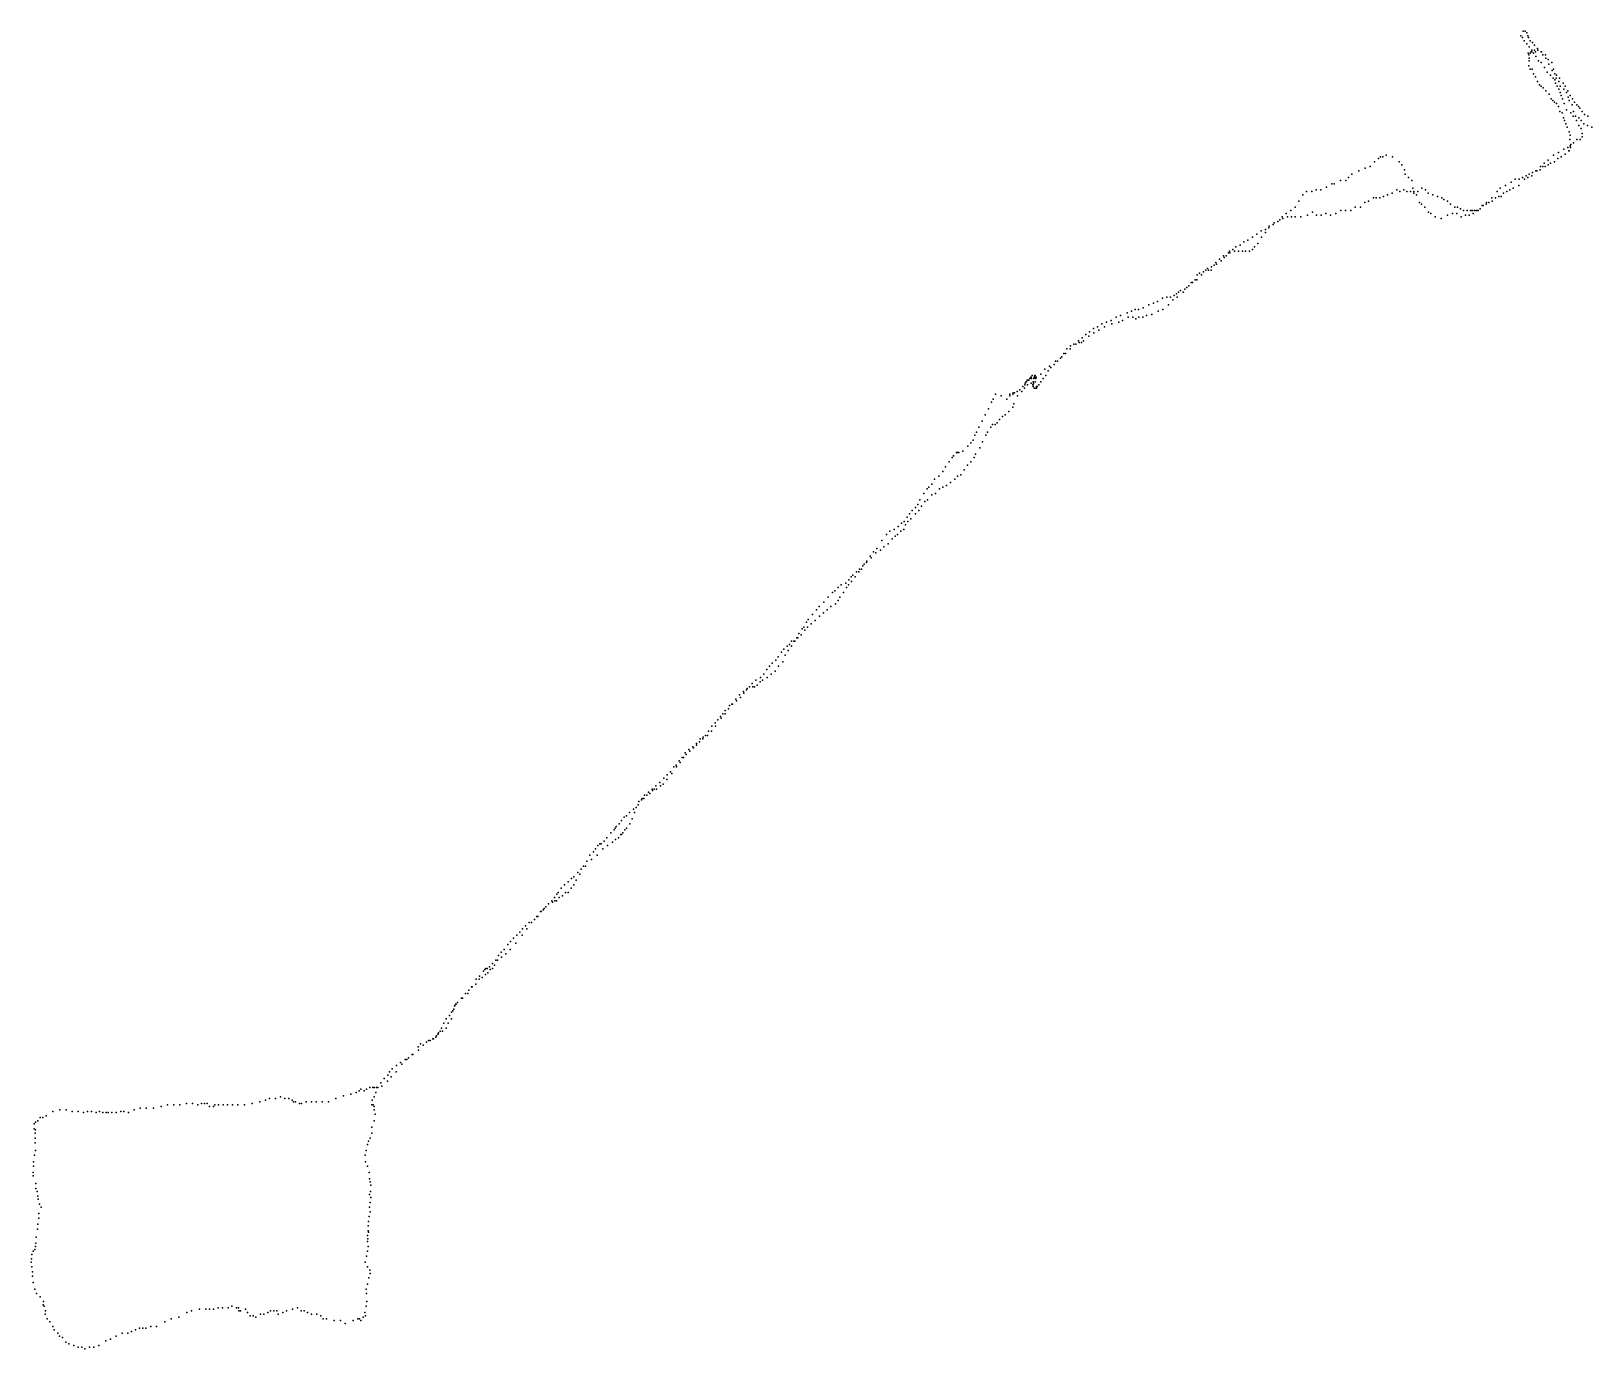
# Model space of a CAD drawing. Header units: inches. Extents: x -3745 to 29685, y 6717300 to 6718695.
# Drawn here: x -3745 to -3067, y 6717300 to 6717872 of the extents above; entities that cross this region are included whole.
import ezdxf

# ---------------------------------------------------------------- set-up
doc = ezdxf.new("R2010")
doc.units = ezdxf.units.IN
doc.header["$MEASUREMENT"] = 0

msp = doc.modelspace()

# ---------------------------------------------------------------- linework, layer by layer
for p in [(-3097.69, 6717870.37), (-3097.69, 6717870.37), (-3097.02, 6717869.65), (-3097.02, 6717869.65), (-3096.69, 6717872.34), (-3096.69, 6717872.34), (-3096.24, 6717868.22), (-3096.24, 6717868.22), (-3095.8, 6717872.34), (-3095.8, 6717872.34), (-3095.13, 6717871.62), (-3095.13, 6717871.62), (-3095.13, 6717866.79), (-3095.13, 6717866.79), (-3094.68, 6717870.37), (-3094.68, 6717870.37), (-3094.35, 6717869.65), (-3094.35, 6717869.65), (-3093.57, 6717868.22), (-3093.57, 6717868.22), (-3092.68, 6717867.5), (-3092.68, 6717867.5), (-3091.68, 6717866.25), (-3091.68, 6717866.25), (-3094.46, 6717862.85), (-3094.24, 6717862.13), (-3094.24, 6717862.13), (-3094.13, 6717865.53), (-3094.13, 6717865.53), (-3094.13, 6717860.7), (-3094.01, 6717859.45), (-3094.01, 6717859.45), (-3093.68, 6717862.85), (-3093.68, 6717862.85), (-3093.23, 6717863.39), (-3093.23, 6717863.39), (-3092.9, 6717864.1), (-3092.9, 6717864.1), (-3092.9, 6717863.39), (-3092.12, 6717862.85), (-3092.12, 6717862.85), (-3091.79, 6717864.1), (-3091.34, 6717863.39), (-3091.23, 6717861.42), (-3091.23, 6717861.42), (-3090.45, 6717864.82), (-3090.45, 6717864.82), (-3090.23, 6717864.1), (-3090.01, 6717859.45), (-3090.01, 6717859.45), (-3088.89, 6717863.39), (-3088.89, 6717863.39), (-3088.67, 6717863.39), (-3088.67, 6717863.39), (-3088.11, 6717862.13), (-3088.11, 6717862.13), (-3087, 6717862.13), (-3087, 6717862.13), (-3086.78, 6717860.7), (-3085.78, 6717859.99), (-3085.78, 6717859.99), (-3094.24, 6717857.3), (-3093.68, 6717855.87), (-3092.79, 6717855.87), (-3092.23, 6717853.9), (-3092.23, 6717853.9), (-3088.78, 6717858.73), (-3088.78, 6717858.73), (-3087.45, 6717856.58), (-3087.45, 6717856.58), (-3086.22, 6717854.62), (-3086.22, 6717854.62), (-3085.55, 6717858.02), (-3085.55, 6717858.02), (-3084.77, 6717853.18), (-3084.77, 6717853.18), (-3084.22, 6717858.73), (-3084.22, 6717858.73), (-3084, 6717855.33), (-3084, 6717855.33), (-3083.44, 6717855.87), (-3083.44, 6717855.87), (-3082.88, 6717853.9), (-3082.21, 6717853.18), (-3082.21, 6717853.18), (-3091.34, 6717852.47), (-3090.45, 6717850.5), (-3089.56, 6717849.07), (-3089.56, 6717849.07), (-3088.89, 6717848.53), (-3088, 6717847.81), (-3086.78, 6717846.38), (-3083.66, 6717851.93), (-3083.66, 6717851.93), (-3082.88, 6717851.22), (-3082.88, 6717851.22), (-3082.66, 6717849.78), (-3082.66, 6717849.78), (-3082.33, 6717851.93), (-3081.88, 6717848.53), (-3081.88, 6717848.53), (-3081.21, 6717847.1), (-3081.21, 6717847.1), (-3081.1, 6717850.5), (-3081.1, 6717850.5), (-3080.88, 6717851.93), (-3080.88, 6717851.93), (-3080.66, 6717848.53), (-3080.66, 6717848.53), (-3079.32, 6717849.78), (-3079.32, 6717849.78), (-3078.99, 6717847.1), (-3078.43, 6717848.53), (-3078.43, 6717848.53), (-3077.32, 6717846.38), (-3077.32, 6717846.38), (-3085.33, 6717844.95), (-3085.33, 6717844.95), (-3084.55, 6717842.98), (-3083.77, 6717842.27), (-3083.77, 6717842.27), (-3083.1, 6717841.55), (-3082.21, 6717841.01), (-3081.32, 6717839.58), (-3081.32, 6717839.58), (-3080.66, 6717845.67), (-3080.66, 6717845.67), (-3080.1, 6717844.41), (-3080.1, 6717844.41), (-3079.54, 6717842.98), (-3079.54, 6717842.98), (-3078.87, 6717841.01), (-3078.87, 6717841.01), (-3077.87, 6717845.67), (-3077.09, 6717843.7), (-3076.65, 6717842.27), (-3076.65, 6717842.27), (-3076.2, 6717844.41), (-3076.2, 6717844.41), (-3075.31, 6717840.3), (-3075.2, 6717842.98), (-3075.2, 6717842.98), (-3074.31, 6717841.55), (-3074.31, 6717841.55), (-3073.31, 6717840.3), (-3073.31, 6717840.3), (-3072.64, 6717839.58), (-3072.64, 6717839.58), (-3080.77, 6717837.43), (-3079.77, 6717836.9), (-3079.21, 6717834.75), (-3078.76, 6717833.5), (-3078.76, 6717833.5), (-3077.87, 6717838.15), (-3077.87, 6717838.15), (-3075.98, 6717836.9), (-3075.98, 6717836.9), (-3074.98, 6717835.46), (-3074.98, 6717835.46), (-3074.76, 6717837.43), (-3073.98, 6717835.46), (-3073.98, 6717835.46), (-3073.53, 6717833.5), (-3073.53, 6717833.5), (-3072.42, 6717834.75), (-3072.08, 6717838.86), (-3072.08, 6717838.86), (-3071.53, 6717833.5), (-3070.97, 6717837.43), (-3069.97, 6717836.18), (-3068.52, 6717835.46), (-3068.52, 6717835.46), (-3078.1, 6717832.06), (-3077.54, 6717830.63), (-3076.65, 6717828.66), (-3076.2, 6717827.23), (-3076.2, 6717827.23), (-3072.53, 6717831.35), (-3072.53, 6717831.35), (-3071.53, 6717830.09), (-3071.53, 6717830.09), (-3071.08, 6717826.51), (-3071.08, 6717826.51), (-3070.97, 6717827.95), (-3070.97, 6717827.95), (-3070.3, 6717832.06), (-3070.3, 6717832.06), (-3068.74, 6717831.35), (-3068.74, 6717831.35), (-3066.85, 6717830.63), (-3066.85, 6717830.63), (-3081.32, 6717819.71), (-3081.32, 6717819.71), (-3078.99, 6717821.14), (-3078.99, 6717821.14), (-3078.43, 6717819), (-3077.32, 6717821.86), (-3077.32, 6717821.86), (-3076.87, 6717820.43), (-3076.65, 6717820.43), (-3076.43, 6717825.26), (-3076.31, 6717822.58), (-3076.31, 6717822.58), (-3076.09, 6717821.86), (-3076.09, 6717821.86), (-3075.98, 6717823.11), (-3074.76, 6717823.83), (-3074.76, 6717823.83), (-3073.31, 6717825.26), (-3073.31, 6717825.26), (-3071.97, 6717825.26), (-3071.97, 6717825.26), (-3165.37, 6717812.91), (-3165.37, 6717812.91), (-3163.14, 6717813.63), (-3163.14, 6717813.63), (-3161.25, 6717815.6), (-3161.25, 6717815.6), (-3159.47, 6717817.03), (-3159.47, 6717817.03), (-3158.69, 6717817.74), (-3157.69, 6717817.74), (-3156.24, 6717818.46), (-3153.46, 6717817.74), (-3153.46, 6717817.74), (-3150.56, 6717815.6), (-3150.56, 6717815.6), (-3149.34, 6717814.34), (-3149.34, 6717814.34), (-3148.23, 6717812.2), (-3148.23, 6717812.2), (-3089.23, 6717812.2), (-3089.23, 6717812.2), (-3089.12, 6717813.63), (-3089.12, 6717813.63), (-3088.11, 6717813.63), (-3087.56, 6717815.06), (-3087.56, 6717815.06), (-3087.11, 6717813.63), (-3085.78, 6717816.31), (-3085.78, 6717816.31), (-3085.78, 6717814.34), (-3084.77, 6717815.06), (-3084.77, 6717815.06), (-3083.55, 6717818.46), (-3083.55, 6717818.46), (-3083.1, 6717815.6), (-3081.66, 6717817.03), (-3080.1, 6717817.74), (-3080.1, 6717817.74), (-3179.84, 6717806.11), (-3179.84, 6717806.11), (-3178.73, 6717806.11), (-3178.73, 6717806.11), (-3176.06, 6717807.54), (-3176.06, 6717807.54), (-3173.72, 6717807.54), (-3173.72, 6717807.54), (-3172.61, 6717808.79), (-3172.61, 6717808.79), (-3171.16, 6717810.23), (-3171.16, 6717810.23), (-3168.04, 6717811.66), (-3168.04, 6717811.66), (-3147.89, 6717810.23), (-3147.89, 6717810.23), (-3146.56, 6717808.79), (-3146.56, 6717808.79), (-3145.11, 6717807.54), (-3145.11, 6717807.54), (-3104.37, 6717805.39), (-3104.37, 6717805.39), (-3101.81, 6717806.83), (-3101.81, 6717806.83), (-3100.14, 6717808.08), (-3100.14, 6717808.08), (-3098.58, 6717805.39), (-3098.58, 6717805.39), (-3098.36, 6717808.08), (-3098.36, 6717808.08), (-3096.91, 6717808.79), (-3096.91, 6717808.79), (-3096.02, 6717808.08), (-3095.35, 6717809.51), (-3095.35, 6717809.51), (-3094.57, 6717808.79), (-3094.13, 6717810.23), (-3094.13, 6717810.23), (-3092.9, 6717809.51), (-3092.9, 6717809.51), (-3092.57, 6717810.94), (-3092.57, 6717810.94), (-3091.12, 6717811.66), (-3090.9, 6717811.66), (-3090.9, 6717811.66), (-3090.79, 6717811.66), (-3194.2, 6717798.59), (-3194.2, 6717798.59), (-3192.42, 6717801.28), (-3192.42, 6717801.28), (-3190.86, 6717802.71), (-3190.86, 6717802.71), (-3188.52, 6717802.71), (-3188.52, 6717802.71), (-3186.63, 6717803.43), (-3186.63, 6717803.43), (-3184.52, 6717803.43), (-3184.52, 6717803.43), (-3182.18, 6717804.68), (-3182.18, 6717804.68), (-3163.81, 6717798.59), (-3161.7, 6717800.02), (-3160.47, 6717800.02), (-3158.91, 6717800.02), (-3158.91, 6717800.02), (-3157.35, 6717800.56), (-3155.57, 6717801.28), (-3153.57, 6717801.99), (-3151.57, 6717803.43), (-3150.23, 6717802.71), (-3148.45, 6717803.43), (-3147.22, 6717802.71), (-3147.22, 6717802.71), (-3145.67, 6717802.71), (-3144.66, 6717804.14), (-3144.66, 6717804.14), (-3144.22, 6717801.99), (-3144.22, 6717801.99), (-3144.11, 6717802.71), (-3142.99, 6717801.28), (-3142.99, 6717801.28), (-3142.44, 6717802.71), (-3142.44, 6717802.71), (-3140.66, 6717804.14), (-3140.66, 6717804.14), (-3139.1, 6717803.43), (-3137.99, 6717801.99), (-3135.98, 6717801.28), (-3133.87, 6717800.56), (-3133.87, 6717800.56), (-3131.97, 6717800.02), (-3131.97, 6717800.02), (-3131.08, 6717799.31), (-3129.52, 6717798.59), (-3110.27, 6717800.02), (-3110.27, 6717800.02), (-3110.16, 6717798.59), (-3108.71, 6717800.02), (-3108.71, 6717800.02), (-3107.93, 6717802.71), (-3107.93, 6717802.71), (-3107.26, 6717800.56), (-3106.59, 6717804.14), (-3106.59, 6717804.14), (-3106.26, 6717800.56), (-3105.26, 6717801.99), (-3105.26, 6717801.99), (-3103.81, 6717802.71), (-3102.47, 6717803.43), (-3101.03, 6717804.14), (-3201.33, 6717791.79), (-3201.33, 6717791.79), (-3199.66, 6717793.22), (-3199.66, 6717793.22), (-3199.1, 6717791.79), (-3199.1, 6717791.79), (-3197.54, 6717794.48), (-3197.54, 6717794.48), (-3197.32, 6717791.79), (-3195.76, 6717795.91), (-3195.76, 6717795.91), (-3195.76, 6717791.79), (-3193.31, 6717791.79), (-3193.31, 6717791.79), (-3190.31, 6717792.51), (-3190.31, 6717792.51), (-3188.19, 6717793.76), (-3188.19, 6717793.76), (-3186.41, 6717792.51), (-3184.41, 6717792.51), (-3182.4, 6717793.22), (-3182.4, 6717793.22), (-3180.4, 6717792.51), (-3178.06, 6717793.22), (-3175.83, 6717794.48), (-3173.83, 6717794.48), (-3173.83, 6717794.48), (-3171.6, 6717794.48), (-3169.71, 6717795.91), (-3167.37, 6717795.91), (-3167.37, 6717795.91), (-3165.48, 6717797.88), (-3165.48, 6717797.88), (-3141.77, 6717797.88), (-3141.77, 6717797.88), (-3140.77, 6717797.16), (-3140.77, 6717797.16), (-3139.43, 6717795.91), (-3139.43, 6717795.91), (-3137.76, 6717793.76), (-3136.76, 6717793.22), (-3134.87, 6717791.79), (-3129.52, 6717792.51), (-3129.52, 6717792.51), (-3128.3, 6717797.16), (-3128.3, 6717797.16), (-3127.41, 6717793.22), (-3127.41, 6717793.22), (-3126.41, 6717795.91), (-3126.41, 6717795.91), (-3125.52, 6717793.22), (-3125.52, 6717793.22), (-3125.18, 6717795.91), (-3123.96, 6717795.19), (-3123.62, 6717791.79), (-3123.62, 6717791.79), (-3122.62, 6717794.48), (-3121.73, 6717792.51), (-3121.73, 6717792.51), (-3120.95, 6717794.48), (-3120.06, 6717792.51), (-3119.51, 6717794.48), (-3118.95, 6717794.48), (-3118.95, 6717794.48), (-3118.84, 6717794.48), (-3118.84, 6717794.48), (-3118.62, 6717794.48), (-3118.39, 6717793.22), (-3117.84, 6717794.48), (-3117.06, 6717794.48), (-3116.83, 6717794.48), (-3116.28, 6717794.48), (-3116.28, 6717794.48), (-3115.28, 6717795.19), (-3114.5, 6717796.62), (-3114.5, 6717796.62), (-3114.05, 6717796.62), (-3112.72, 6717797.16), (-3112.72, 6717797.16), (-3112.6, 6717797.88), (-3112.6, 6717797.88), (-3111.6, 6717797.88), (-3210.57, 6717785.71), (-3210.57, 6717785.71), (-3208.67, 6717786.24), (-3208.67, 6717784.99), (-3207.23, 6717786.96), (-3207, 6717787.67), (-3207, 6717787.67), (-3205.22, 6717788.39), (-3205.22, 6717788.39), (-3204.89, 6717789.11), (-3204.89, 6717789.11), (-3203.33, 6717789.64), (-3203.33, 6717789.64), (-3202.44, 6717790.36), (-3201.1, 6717791.07), (-3201.1, 6717791.07), (-3132.31, 6717791.07), (-3132.31, 6717791.07), (-3221.47, 6717778.72), (-3221.47, 6717778.72), (-3219.69, 6717779.44), (-3218.02, 6717780.87), (-3218.02, 6717780.87), (-3216.24, 6717781.59), (-3214.24, 6717782.84), (-3213.46, 6717778.72), (-3213.46, 6717778.72), (-3212.35, 6717784.27), (-3212.01, 6717780.16), (-3210.34, 6717782.84), (-3230.16, 6717771.92), (-3230.16, 6717771.92), (-3229.94, 6717771.21), (-3228.6, 6717773.35), (-3228.6, 6717773.35), (-3227.82, 6717772.64), (-3226.93, 6717774.79), (-3226.6, 6717774.07), (-3226.6, 6717774.07), (-3225.7, 6717774.79), (-3224.7, 6717776.04), (-3224.26, 6717776.76), (-3224.15, 6717776.04), (-3224.15, 6717776.04), (-3222.81, 6717777.47), (-3222.81, 6717777.47), (-3222.14, 6717776.76), (-3220.36, 6717776.76), (-3220.36, 6717776.76), (-3218.58, 6717776.76), (-3217.24, 6717776.76), (-3215.57, 6717776.76), (-3214.24, 6717777.47), (-3239.17, 6717764.41), (-3238.51, 6717764.41), (-3238.28, 6717766.55), (-3238.28, 6717766.55), (-3237.28, 6717767.27), (-3236.39, 6717766.55), (-3236.39, 6717766.55), (-3235.61, 6717767.81), (-3234.5, 6717768.52), (-3234.5, 6717768.52), (-3233.83, 6717769.24), (-3233.39, 6717768.52), (-3232.27, 6717768.52), (-3232.27, 6717768.52), (-3232.05, 6717769.95), (-3230.94, 6717770.67), (-3230.94, 6717770.67), (-3247.3, 6717758.32), (-3246.41, 6717759.04), (-3245.52, 6717759.75), (-3244.41, 6717759.04), (-3244.41, 6717759.04), (-3243.63, 6717760.29), (-3243.63, 6717760.29), (-3242.85, 6717761), (-3241.96, 6717761.72), (-3240.96, 6717763.15), (-3240.29, 6717763.15), (-3265.22, 6717751.52), (-3263.78, 6717751.52), (-3261.77, 6717752.23), (-3259.32, 6717753.49), (-3259.32, 6717753.49), (-3257.21, 6717754.2), (-3257.21, 6717754.2), (-3255.54, 6717754.92), (-3253.31, 6717756.35), (-3253.2, 6717751.52), (-3251.53, 6717756.89), (-3251.53, 6717756.89), (-3250.75, 6717753.49), (-3249.86, 6717756.89), (-3249.86, 6717756.89), (-3248.86, 6717755.64), (-3248.3, 6717757.6), (-3248.3, 6717757.6), (-3246.97, 6717756.89), (-3279.69, 6717745.25), (-3277.69, 6717745.97), (-3277.69, 6717745.97), (-3275.69, 6717746.69), (-3275.35, 6717745.25), (-3275.35, 6717745.25), (-3273.57, 6717748.12), (-3272.35, 6717745.97), (-3271.68, 6717748.83), (-3271.68, 6717748.83), (-3270.68, 6717746.69), (-3268.67, 6717750.09), (-3268.23, 6717748.12), (-3268.23, 6717748.12), (-3266.89, 6717750.8), (-3266.89, 6717750.8), (-3266.23, 6717748.12), (-3264.89, 6717747.4), (-3263.66, 6717748.12), (-3261.88, 6717748.12), (-3261.88, 6717748.12), (-3260.33, 6717748.83), (-3257.99, 6717749.37), (-3255.2, 6717750.8), (-3255.2, 6717750.8), (-3289.94, 6717737.92), (-3288.27, 6717739.17), (-3287.71, 6717737.92), (-3287.71, 6717737.92), (-3286.71, 6717740.6), (-3285.37, 6717739.88), (-3285.15, 6717741.85), (-3285.15, 6717741.85), (-3283.37, 6717743.29), (-3283.26, 6717741.32), (-3281.59, 6717744), (-3281.03, 6717742.57), (-3278.58, 6717744), (-3297.17, 6717730.93), (-3296.28, 6717732.37), (-3295.5, 6717732.37), (-3295.5, 6717732.37), (-3294.95, 6717734.34), (-3293.5, 6717734.34), (-3293.39, 6717735.77), (-3291.83, 6717736.48), (-3291.05, 6717736.48), (-3291.05, 6717736.48), (-3289.6, 6717737.2), (-3288.6, 6717737.2), (-3304.52, 6717725.57), (-3303.07, 6717724.85), (-3303.07, 6717724.85), (-3302.52, 6717726.82), (-3301.96, 6717726.28), (-3300.51, 6717727.53), (-3300.51, 6717727.53), (-3299.84, 6717728.97), (-3298.95, 6717728.97), (-3297.62, 6717730.4), (-3314.09, 6717718.05), (-3314.09, 6717718.05), (-3313.31, 6717717.33), (-3313.31, 6717717.33), (-3313.2, 6717718.76), (-3312.98, 6717719.48), (-3312.65, 6717720.02), (-3312.65, 6717720.02), (-3312.65, 6717720.02), (-3312.42, 6717720.02), (-3312.2, 6717720.73), (-3312.2, 6717720.73), (-3312.09, 6717718.76), (-3311.87, 6717720.73), (-3311.75, 6717720.73), (-3311.42, 6717720.73), (-3310.98, 6717721.45), (-3310.53, 6717722.16), (-3310.42, 6717722.16), (-3310.42, 6717722.16), (-3310.42, 6717719.48), (-3310.31, 6717721.45), (-3309.97, 6717722.88), (-3309.97, 6717722.88), (-3309.64, 6717718.76), (-3309.64, 6717718.76), (-3309.53, 6717720.02), (-3309.53, 6717718.76), (-3309.53, 6717718.76), (-3309.53, 6717718.05), (-3309.42, 6717719.48), (-3309.42, 6717719.48), (-3309.31, 6717721.45), (-3309.19, 6717717.33), (-3309.08, 6717722.16), (-3309.08, 6717722.16), (-3309.08, 6717722.16), (-3308.86, 6717722.88), (-3308.75, 6717722.88), (-3308.75, 6717722.16), (-3308.75, 6717722.16), (-3308.64, 6717722.16), (-3308.64, 6717720.02), (-3308.64, 6717717.33), (-3308.53, 6717722.16), (-3308.53, 6717722.16), (-3308.53, 6717722.16), (-3308.53, 6717721.45), (-3308.42, 6717722.16), (-3308.42, 6717722.16), (-3308.42, 6717721.45), (-3308.42, 6717721.45), (-3308.19, 6717722.16), (-3308.08, 6717718.05), (-3308.08, 6717717.33), (-3308.08, 6717717.33), (-3308.08, 6717717.33), (-3308.08, 6717717.33), (-3307.86, 6717718.05), (-3307.86, 6717718.05), (-3307.08, 6717718.76), (-3307.08, 6717718.76), (-3306.3, 6717723.42), (-3306.3, 6717723.42), (-3306.19, 6717720.02), (-3305.19, 6717721.45), (-3304.07, 6717722.88), (-3327.67, 6717711.25), (-3327.67, 6717711.25), (-3326.89, 6717712.5), (-3326.89, 6717712.5), (-3325.89, 6717714.65), (-3325.89, 6717714.65), (-3323.44, 6717713.93), (-3320.99, 6717712.5), (-3319.77, 6717714.65), (-3319.77, 6717713.93), (-3318.43, 6717714.65), (-3318.43, 6717714.65), (-3318.21, 6717715.36), (-3318.21, 6717715.36), (-3317.99, 6717710.53), (-3317.65, 6717715.36), (-3316.54, 6717715.9), (-3316.43, 6717713.93), (-3315.32, 6717716.62), (-3314.43, 6717715.9), (-3314.43, 6717715.9), (-3330.35, 6717705.7), (-3329.01, 6717708.38), (-3324.22, 6717703.73), (-3322.89, 6717704.98), (-3322.89, 6717704.98), (-3321.66, 6717705.7), (-3320.1, 6717707.13), (-3320.1, 6717707.13), (-3318.43, 6717709.1), (-3334.91, 6717696.93), (-3334.91, 6717696.93), (-3334.13, 6717698.18), (-3333.24, 6717700.33), (-3331.79, 6717703.01), (-3331.79, 6717703.01), (-3330.12, 6717696.93), (-3329.34, 6717698.18), (-3329.34, 6717698.18), (-3328.01, 6717700.33), (-3328.01, 6717700.33), (-3327.23, 6717701.58), (-3326.12, 6717701.58), (-3326.12, 6717701.58), (-3325.22, 6717702.3), (-3325.22, 6717702.3), (-3340.14, 6717689.95), (-3337.91, 6717692.09), (-3337.91, 6717692.09), (-3336.69, 6717693.53), (-3335.58, 6717694.78), (-3332.79, 6717691.38), (-3332.79, 6717691.38), (-3331.57, 6717694.06), (-3347.6, 6717683.15), (-3346.04, 6717685.29), (-3344.82, 6717687.26), (-3344.15, 6717687.98), (-3342.92, 6717689.41), (-3342.92, 6717689.41), (-3342.37, 6717689.41), (-3341.92, 6717689.41), (-3338.14, 6717683.86), (-3338.14, 6717683.86), (-3336.69, 6717685.29), (-3335.24, 6717687.26), (-3334.58, 6717688.69), (-3352.39, 6717677.78), (-3352.39, 6717677.78), (-3350.61, 6717679.03), (-3348.82, 6717681.18), (-3345.48, 6717676.34), (-3343.59, 6717677.78), (-3343.59, 6717677.78), (-3342.48, 6717679.03), (-3341.03, 6717679.74), (-3339.58, 6717681.89), (-3357.06, 6717671.51), (-3355.61, 6717673.66), (-3355.61, 6717673.66), (-3354.84, 6717674.38), (-3353.61, 6717675.63), (-3353.61, 6717670.97), (-3352.05, 6717671.51), (-3350.27, 6717673.66), (-3350.27, 6717673.66), (-3348.82, 6717674.38), (-3347.27, 6717675.09), (-3363.3, 6717662.74), (-3362.18, 6717664.17), (-3362.18, 6717664.17), (-3360.74, 6717665.43), (-3360.62, 6717662.74), (-3359.62, 6717666.86), (-3359.18, 6717664.17), (-3358.84, 6717668.83), (-3358.06, 6717666.14), (-3356.62, 6717668.11), (-3356.62, 6717668.11), (-3355.5, 6717668.83), (-3369.97, 6717655.94), (-3368.19, 6717657.19), (-3366.75, 6717658.62), (-3366.75, 6717658.62), (-3365.74, 6717655.94), (-3365.63, 6717659.34), (-3365.08, 6717657.91), (-3364.3, 6717661.31), (-3363.96, 6717659.34), (-3363.96, 6717659.34), (-3362.74, 6717660.59), (-3375.32, 6717651.11), (-3373.31, 6717653.79), (-3372.54, 6717649.68), (-3372.54, 6717649.68), (-3371.87, 6717655.22), (-3371.87, 6717655.22), (-3370.87, 6717651.82), (-3369.53, 6717653.08), (-3368.53, 6717653.79), (-3367.08, 6717655.22), (-3367.08, 6717655.22), (-3380.44, 6717644.31), (-3380.44, 6717644.31), (-3379.99, 6717643.59), (-3379.99, 6717643.59), (-3378.99, 6717646.27), (-3377.99, 6717645.74), (-3377.54, 6717647.71), (-3375.87, 6717646.99), (-3374.43, 6717648.42), (-3387.9, 6717636.07), (-3386.34, 6717637.5), (-3385.34, 6717637.5), (-3385.34, 6717637.5), (-3385, 6717638.76), (-3384.22, 6717638.76), (-3383.56, 6717640.19), (-3383.56, 6717640.19), (-3383, 6717640.9), (-3382, 6717641.62), (-3381.77, 6717642.16), (-3395.69, 6717629.27), (-3394.35, 6717630.7), (-3393.02, 6717631.96), (-3393.02, 6717631.96), (-3391.01, 6717632.67), (-3390.68, 6717630.7), (-3390.68, 6717630.7), (-3389.79, 6717631.96), (-3389.68, 6717634.1), (-3388.68, 6717635.36), (-3388.68, 6717635.36), (-3388.45, 6717633.39), (-3386.9, 6717635.36), (-3402.48, 6717622.47), (-3400.48, 6717624.44), (-3400.48, 6717624.44), (-3398.7, 6717626.59), (-3397.47, 6717622.47), (-3396.8, 6717628.55), (-3395.47, 6717623.72), (-3394.24, 6717625.15), (-3394.24, 6717625.15), (-3393.57, 6717626.59), (-3392.02, 6717628.55), (-3408.05, 6717615.67), (-3407.27, 6717616.92), (-3405.49, 6717619.07), (-3405.49, 6717619.07), (-3404.26, 6717616.38), (-3403.7, 6717621.04), (-3402.37, 6717618.35), (-3400.59, 6717619.78), (-3400.59, 6717619.78), (-3399.03, 6717621.04), (-3412.28, 6717608.87), (-3411.83, 6717608.87), (-3411.39, 6717610.84), (-3411.39, 6717610.84), (-3410.38, 6717610.12), (-3409.94, 6717612.8), (-3409.16, 6717613.52), (-3408.83, 6717612.27), (-3407.6, 6717613.52), (-3406.04, 6717614.95), (-3406.04, 6717614.95), (-3418.84, 6717602.6), (-3417.84, 6717604.03), (-3417.84, 6717604.03), (-3416.51, 6717605.29), (-3416.06, 6717603.32), (-3415.5, 6717606), (-3414.5, 6717607.43), (-3414.5, 6717607.43), (-3414.5, 6717605.29), (-3413.5, 6717607.43), (-3413.17, 6717607.43), (-3413.17, 6717607.43), (-3425.3, 6717595.08), (-3424.08, 6717596.52), (-3422.96, 6717597.95), (-3422.96, 6717597.95), (-3421.4, 6717599.2), (-3420.29, 6717600.63), (-3420.18, 6717596.52), (-3418.4, 6717598.49), (-3417.29, 6717601.35), (-3417.29, 6717601.35), (-3431.65, 6717589), (-3431.65, 6717589), (-3430.09, 6717590.43), (-3429.42, 6717588.28), (-3428.2, 6717589.72), (-3427.97, 6717591.68), (-3427.19, 6717590.43), (-3427.19, 6717590.43), (-3426.53, 6717593.12), (-3426.53, 6717593.12), (-3425.19, 6717591.68), (-3423.41, 6717593.12), (-3423.41, 6717593.12), (-3421.63, 6717594.37), (-3438.77, 6717582.2), (-3438.44, 6717581.48), (-3438.44, 6717581.48), (-3437.1, 6717584.17), (-3437.1, 6717584.17), (-3436.66, 6717582.91), (-3435.43, 6717585.6), (-3435.21, 6717584.88), (-3434.09, 6717586.31), (-3433.87, 6717586.85), (-3432.87, 6717587.57), (-3432.76, 6717587.57), (-3432.76, 6717587.57), (-3431.42, 6717587.57), (-3430.64, 6717587.57), (-3445.45, 6717574.68), (-3444.45, 6717575.93), (-3444.45, 6717575.93), (-3443.33, 6717577.37), (-3443.33, 6717575.93), (-3443.33, 6717575.93), (-3441.89, 6717578.08), (-3441.55, 6717579.51), (-3440.55, 6717580.05), (-3440.22, 6717580.05), (-3450.57, 6717568.42), (-3450.57, 6717568.42), (-3449.35, 6717568.42), (-3449.35, 6717568.42), (-3449.12, 6717570.56), (-3447.68, 6717572), (-3447.68, 6717572), (-3447.56, 6717570.56), (-3446.56, 6717573.25), (-3445.12, 6717573.96), (-3457.47, 6717561.61), (-3457.14, 6717561.08), (-3455.8, 6717563.05), (-3455.8, 6717563.05), (-3455.8, 6717562.33), (-3455.8, 6717562.33), (-3454.47, 6717563.76), (-3454.24, 6717565.02), (-3453.02, 6717565.02), (-3452.91, 6717565.73), (-3451.91, 6717566.45), (-3451.13, 6717566.45), (-3463.37, 6717555.53), (-3463.37, 6717555.53), (-3462.93, 6717554.81), (-3462.04, 6717556.96), (-3461.48, 6717556.96), (-3460.7, 6717558.93), (-3460.26, 6717558.21), (-3460.26, 6717558.21), (-3459.14, 6717560.36), (-3458.81, 6717559.65), (-3470.05, 6717548.01), (-3468.6, 6717549.44), (-3467.16, 6717550.7), (-3467.16, 6717550.7), (-3466.49, 6717549.98), (-3466.49, 6717549.98), (-3465.71, 6717552.84), (-3464.71, 6717553.56), (-3464.49, 6717552.84), (-3476.73, 6717541.93), (-3476.17, 6717541.21), (-3475.17, 6717543.18), (-3475.17, 6717543.18), (-3474.95, 6717542.64), (-3474.95, 6717542.64), (-3474.17, 6717543.18), (-3473.5, 6717544.61), (-3473.28, 6717543.18), (-3471.72, 6717546.04), (-3471.5, 6717544.61), (-3471.5, 6717544.61), (-3470.27, 6717545.33), (-3468.72, 6717547.3), (-3483.19, 6717534.41), (-3482.07, 6717535.13), (-3481.18, 6717536.38), (-3480.96, 6717537.81), (-3479.74, 6717538.53), (-3479.74, 6717538.53), (-3479.51, 6717539.06), (-3479.51, 6717539.06), (-3478.73, 6717539.06), (-3478.4, 6717540.49), (-3477.4, 6717540.49), (-3489.42, 6717528.14), (-3488.42, 6717529.58), (-3488.42, 6717529.58), (-3487.31, 6717531.01), (-3486.3, 6717531.55), (-3484.97, 6717532.98), (-3484.97, 6717532.98), (-3484.75, 6717528.14), (-3484.75, 6717528.14), (-3483.74, 6717530.29), (-3482.85, 6717532.98), (-3495.99, 6717520.63), (-3495.99, 6717520.63), (-3494.76, 6717522.06), (-3493.09, 6717524.21), (-3491.65, 6717525.46), (-3491.65, 6717525.46), (-3491.2, 6717526.18), (-3490.98, 6717521.34), (-3490.76, 6717526.89), (-3489.75, 6717522.06), (-3488.75, 6717523.49), (-3488.42, 6717523.49), (-3488.42, 6717523.49), (-3487.86, 6717524.21), (-3486.97, 6717525.46), (-3486.3, 6717526.18), (-3502.22, 6717514.54), (-3500.66, 6717515.97), (-3499.66, 6717517.23), (-3499.66, 6717517.23), (-3498.99, 6717514.54), (-3498.77, 6717518.66), (-3497.88, 6717519.37), (-3497.32, 6717519.37), (-3496.55, 6717517.23), (-3494.54, 6717518.66), (-3492.32, 6717520.09), (-3492.32, 6717520.09), (-3507.34, 6717507.02), (-3506.01, 6717508.46), (-3505.01, 6717509.71), (-3505.01, 6717509.71), (-3504.11, 6717509.71), (-3503.45, 6717511.86), (-3501.44, 6717512.57), (-3501.44, 6717512.57), (-3514.58, 6717500.22), (-3514.58, 6717500.22), (-3513.13, 6717501.66), (-3511.57, 6717502.91), (-3510.35, 6717500.22), (-3510.13, 6717504.34), (-3509.12, 6717505.06), (-3509.12, 6717505.06), (-3509.12, 6717501.66), (-3509.12, 6717501.66), (-3508.12, 6717503.62), (-3508.12, 6717503.62), (-3506.56, 6717506.31), (-3520.14, 6717493.42), (-3520.14, 6717493.42), (-3518.7, 6717494.68), (-3518.36, 6717494.14), (-3517.58, 6717496.11), (-3517.58, 6717496.11), (-3517.36, 6717494.68), (-3517.36, 6717494.68), (-3516.69, 6717494.68), (-3516.58, 6717497.54), (-3515.91, 6717498.25), (-3515.58, 6717496.11), (-3514.02, 6717496.82), (-3514.02, 6717496.82), (-3512.69, 6717498.25), (-3511.57, 6717498.25), (-3526.27, 6717486.62), (-3525.15, 6717487.87), (-3524.82, 6717487.87), (-3524.82, 6717487.87), (-3523.6, 6717490.02), (-3523.37, 6717490.02), (-3523.37, 6717490.02), (-3522.48, 6717490.74), (-3522.04, 6717491.27), (-3521.26, 6717491.99), (-3521.26, 6717491.99), (-3533.95, 6717479.82), (-3532.61, 6717481.07), (-3531.61, 6717479.82), (-3531.39, 6717482.5), (-3530.16, 6717483.76), (-3530.16, 6717483.76), (-3529.61, 6717482.5), (-3528.61, 6717485.19), (-3527.6, 6717485.19), (-3539.4, 6717473.56), (-3537.84, 6717475.7), (-3536.73, 6717473.56), (-3536.62, 6717476.96), (-3535.4, 6717478.39), (-3535.4, 6717478.39), (-3534.39, 6717476.24), (-3534.39, 6717476.24), (-3544.41, 6717467.47), (-3544.41, 6717467.47), (-3543.63, 6717466.75), (-3543.08, 6717468.9), (-3542.3, 6717468.9), (-3542.3, 6717468.9), (-3541.85, 6717470.87), (-3540.74, 6717472.3), (-3540.74, 6717472.3), (-3540.63, 6717470.15), (-3540.63, 6717470.15), (-3538.62, 6717471.59), (-3551.54, 6717460.67), (-3551.54, 6717460.67), (-3550.31, 6717460.67), (-3550.09, 6717461.92), (-3548.98, 6717461.38), (-3548.98, 6717461.38), (-3548.42, 6717464.07), (-3547.86, 6717464.79), (-3547.86, 6717464.79), (-3547.53, 6717462.64), (-3547.31, 6717465.32), (-3547.31, 6717465.32), (-3546.75, 6717465.32), (-3546.53, 6717463.35), (-3546.53, 6717463.35), (-3545.75, 6717466.04), (-3545.53, 6717464.79), (-3544.41, 6717465.32), (-3556.21, 6717454.4), (-3556.21, 6717454.4), (-3555.21, 6717454.4), (-3554.77, 6717455.84), (-3553.65, 6717457.27), (-3553.32, 6717457.27), (-3551.76, 6717458.52), (-3562.34, 6717446.35), (-3562.34, 6717446.35), (-3561.78, 6717446.89), (-3561.78, 6717446.89), (-3561.22, 6717447.6), (-3561.22, 6717447.6), (-3561, 6717449.03), (-3561, 6717449.03), (-3560.78, 6717449.03), (-3560.55, 6717449.75), (-3560.33, 6717449.75), (-3559.66, 6717450.47), (-3559.66, 6717450.47), (-3557.88, 6717452.44), (-3557.55, 6717452.44), (-3566.68, 6717439.37), (-3565.67, 6717441.52), (-3564.56, 6717443.49), (-3564.56, 6717443.49), (-3564.56, 6717439.37), (-3563.67, 6717441.52), (-3563.11, 6717444.92), (-3562.22, 6717443.49), (-3575.8, 6717432.57), (-3575.8, 6717432.57), (-3573.13, 6717433.28), (-3572.24, 6717434), (-3571.57, 6717434), (-3570.35, 6717434.72), (-3570.13, 6717434.72), (-3569.13, 6717435.43), (-3568.79, 6717435.97), (-3568.23, 6717436.69), (-3567.9, 6717437.4), (-3567.23, 6717438.12), (-3567.23, 6717438.12), (-3566.23, 6717438.12), (-3566.23, 6717438.12), (-3582.48, 6717425.77), (-3581.7, 6717425.77), (-3580.93, 6717426.48), (-3580.93, 6717426.48), (-3579.37, 6717427.92), (-3579.14, 6717427.92), (-3579.14, 6717427.92), (-3576.81, 6717431.32), (-3576.7, 6717429.88), (-3574.58, 6717432.03), (-3574.58, 6717432.03), (-3589.94, 6717418.97), (-3589.94, 6717418.97), (-3589.16, 6717420.4), (-3588.05, 6717421.65), (-3586.38, 6717420.4), (-3586.16, 6717423.08), (-3586.16, 6717423.08), (-3584.38, 6717424.51), (-3583.93, 6717423.8), (-3602.41, 6717412.16), (-3601.63, 6717412.88), (-3601.63, 6717412.88), (-3600.18, 6717412.16), (-3600.18, 6717412.16), (-3599.18, 6717412.88), (-3597.73, 6717413.6), (-3597.73, 6717413.6), (-3596.51, 6717413.6), (-3595.84, 6717413.6), (-3594.84, 6717413.6), (-3594.28, 6717413.6), (-3594.28, 6717413.6), (-3592.95, 6717415.57), (-3592.5, 6717414.13), (-3591.61, 6717417.53), (-3591.61, 6717417.53), (-3590.05, 6717416.28), (-3590.05, 6717416.28), (-3588.5, 6717418.25), (-3688.46, 6717405.36), (-3685.68, 6717406.08), (-3682.89, 6717406.08), (-3680.33, 6717406.08), (-3680.33, 6717406.08), (-3677.44, 6717406.62), (-3674.77, 6717406.62), (-3674.77, 6717406.62), (-3672.54, 6717406.08), (-3670.98, 6717406.62), (-3669.65, 6717406.62), (-3668.42, 6717406.62), (-3667.42, 6717405.36), (-3667.42, 6717405.36), (-3665.75, 6717405.36), (-3665.08, 6717406.08), (-3665.08, 6717406.08), (-3663.52, 6717406.08), (-3663.52, 6717406.08), (-3661.52, 6717406.08), (-3659.63, 6717406.08), (-3657.4, 6717406.08), (-3655.18, 6717406.08), (-3655.18, 6717406.08), (-3652.28, 6717406.08), (-3648.83, 6717406.62), (-3645.6, 6717407.33), (-3645.6, 6717407.33), (-3643.15, 6717408.05), (-3641.37, 6717408.76), (-3638.81, 6717408.76), (-3636.59, 6717409.48), (-3634.69, 6717408.76), (-3634.69, 6717408.76), (-3632.91, 6717408.76), (-3631.58, 6717408.05), (-3630.91, 6717407.33), (-3630.91, 6717407.33), (-3630.02, 6717407.33), (-3630.02, 6717407.33), (-3628.35, 6717406.62), (-3628.35, 6717406.62), (-3627.46, 6717406.62), (-3625.45, 6717407.33), (-3623.12, 6717407.33), (-3621.11, 6717407.33), (-3621.11, 6717407.33), (-3618.55, 6717407.33), (-3615.66, 6717407.33), (-3612.54, 6717408.76), (-3609.2, 6717410.02), (-3609.2, 6717410.02), (-3606.08, 6717410.73), (-3606.08, 6717410.73), (-3603.75, 6717411.45), (-3596.96, 6717406.08), (-3596.73, 6717408.05), (-3596.73, 6717408.05), (-3596.29, 6717406.08), (-3595.95, 6717409.48), (-3595.95, 6717405.36), (-3595.95, 6717405.36), (-3595.17, 6717411.45), (-3743.01, 6717398.56), (-3742, 6717399.1), (-3741, 6717400.53), (-3739.78, 6717400.53), (-3738.33, 6717401.25), (-3738.33, 6717401.25), (-3735.44, 6717403.22), (-3732.43, 6717403.93), (-3729.76, 6717403.93), (-3729.76, 6717403.93), (-3727.09, 6717403.22), (-3724.53, 6717403.22), (-3722.19, 6717402.68), (-3720.41, 6717403.22), (-3720.41, 6717403.22), (-3718.74, 6717403.22), (-3718.74, 6717403.22), (-3716.74, 6717402.68), (-3715.18, 6717403.22), (-3713.73, 6717402.68), (-3713.73, 6717402.68), (-3712.39, 6717402.68), (-3711.5, 6717402.68), (-3709.83, 6717402.68), (-3708.05, 6717402.68), (-3708.05, 6717402.68), (-3705.94, 6717403.22), (-3704.71, 6717403.22), (-3702.6, 6717402.68), (-3700.15, 6717403.93), (-3700.15, 6717403.93), (-3697.59, 6717404.65), (-3694.92, 6717404.65), (-3691.8, 6717404.65), (-3691.8, 6717404.65), (-3595.84, 6717403.93), (-3595.84, 6717403.93), (-3595.84, 6717399.1), (-3595.51, 6717401.96), (-3743.67, 6717397.85), (-3743.67, 6717397.85), (-3743.67, 6717395.7), (-3743.67, 6717395.7), (-3743.23, 6717391.58), (-3743.12, 6717393.73), (-3743.01, 6717395.16), (-3597.62, 6717391.58), (-3596.96, 6717393.73), (-3596.96, 6717393.73), (-3596.84, 6717396.41), (-3743.23, 6717389.61), (-3743.23, 6717389.61), (-3743.01, 6717386.21), (-3599.4, 6717386.21), (-3599.4, 6717386.21), (-3598.74, 6717388.9), (-3598.74, 6717388.9), (-3598.4, 6717390.33), (-3743.9, 6717381.38), (-3743.9, 6717381.38), (-3743.9, 6717379.41), (-3743.9, 6717379.41), (-3743.45, 6717384.24), (-3599.85, 6717384.24), (-3599.63, 6717381.38), (-3598.85, 6717379.41), (-3744.12, 6717376.73), (-3744.12, 6717376.73), (-3744.12, 6717375.3), (-3742.9, 6717371.89), (-3742.9, 6717371.89), (-3598.07, 6717376.73), (-3598.07, 6717376.73), (-3597.96, 6717373.86), (-3597.62, 6717372.61), (-3597.4, 6717371.18), (-3597.4, 6717371.18), (-3742.9, 6717369.75), (-3742.9, 6717369.75), (-3742.34, 6717368.49), (-3742, 6717366.35), (-3741.89, 6717365.09), (-3597.96, 6717367.06), (-3597.51, 6717368.49), (-3597.51, 6717368.49), (-3597.4, 6717365.81), (-3597.4, 6717365.81), (-3741.56, 6717358.83), (-3741.23, 6717362.95), (-3740.56, 6717361.69), (-3740.56, 6717361.69), (-3598.07, 6717357.58), (-3597.96, 6717361.69), (-3597.62, 6717363.66), (-3597.62, 6717363.66), (-3597.62, 6717359.54), (-3742.23, 6717352.03), (-3742, 6717354.18), (-3741.56, 6717356.86), (-3741.56, 6717356.86), (-3598.51, 6717353.46), (-3598.51, 6717351.31), (-3598.29, 6717355.43), (-3598.29, 6717355.43), (-3743.01, 6717344.51), (-3742.9, 6717345.94), (-3742.9, 6717345.94), (-3742.78, 6717348.63), (-3598.85, 6717349.34), (-3598.85, 6717349.34), (-3598.85, 6717346.66), (-3598.63, 6717347.91), (-3598.51, 6717344.51), (-3598.51, 6717344.51), (-3598.29, 6717350.77), (-3598.29, 6717350.77), (-3744.9, 6717337.71), (-3744.79, 6717339.14), (-3744.57, 6717341.11), (-3744.12, 6717342.54), (-3744.12, 6717342.54), (-3743.34, 6717343.26), (-3743.34, 6717343.26), (-3599.74, 6717337.71), (-3599.29, 6717340.39), (-3598.74, 6717342.54), (-3744.57, 6717335.74), (-3744.57, 6717335.74), (-3744.34, 6717333.59), (-3744.34, 6717331.62), (-3744.34, 6717331.62), (-3598.74, 6717335.74), (-3598.74, 6717335.74), (-3598.18, 6717330.91), (-3598.18, 6717330.91), (-3597.73, 6717334.31), (-3597.62, 6717332.88), (-3744.01, 6717328.94), (-3743.34, 6717326.08), (-3742.67, 6717324.11), (-3599.4, 6717326.08), (-3599.29, 6717324.11), (-3598.85, 6717328.22), (-3741, 6717322.68), (-3741, 6717322.68), (-3739.67, 6717319.27), (-3739.67, 6717319.27), (-3739.56, 6717320.71), (-3739.56, 6717320.71), (-3739.22, 6717318.56), (-3671.76, 6717317.31), (-3669.09, 6717317.31), (-3669.09, 6717317.31), (-3667.42, 6717317.31), (-3667.42, 6717317.31), (-3665.75, 6717317.31), (-3663.64, 6717317.84), (-3661.74, 6717317.84), (-3659.29, 6717317.84), (-3659.29, 6717317.84), (-3657.74, 6717318.56), (-3657.74, 6717318.56), (-3655.73, 6717317.84), (-3654.84, 6717317.84), (-3651.84, 6717317.31), (-3651.84, 6717317.31), (-3631.35, 6717317.31), (-3629.13, 6717317.84), (-3599.4, 6717318.56), (-3599.4, 6717318.56), (-3599.07, 6717320.71), (-3738.78, 6717315.16), (-3738.67, 6717316.59), (-3738, 6717313.19), (-3738, 6717313.19), (-3736.77, 6717311.76), (-3686.79, 6717311.76), (-3684.12, 6717313.19), (-3680.78, 6717313.91), (-3680.78, 6717313.91), (-3677.22, 6717315.87), (-3675.32, 6717316.59), (-3654.62, 6717316.59), (-3653.95, 6717316.59), (-3653.95, 6717316.59), (-3650.95, 6717315.87), (-3649.72, 6717314.44), (-3648.5, 6717314.44), (-3648.5, 6717314.44), (-3647.27, 6717313.91), (-3645.27, 6717315.16), (-3643.82, 6717315.16), (-3642.04, 6717315.87), (-3642.04, 6717315.87), (-3640.93, 6717316.59), (-3640.93, 6717316.59), (-3639.48, 6717316.59), (-3638.25, 6717316.59), (-3637.59, 6717315.16), (-3637.59, 6717315.16), (-3635.58, 6717315.87), (-3635.58, 6717315.87), (-3633.91, 6717316.59), (-3627.57, 6717316.59), (-3627.57, 6717316.59), (-3626.34, 6717316.59), (-3626.34, 6717316.59), (-3624.9, 6717315.87), (-3623.12, 6717315.16), (-3623.12, 6717315.16), (-3620.78, 6717315.16), (-3619, 6717314.44), (-3617.99, 6717313.19), (-3616.55, 6717313.19), (-3613.21, 6717312.47), (-3613.21, 6717312.47), (-3610.54, 6717312.47), (-3608.42, 6717311.04), (-3604.97, 6717312.47), (-3604.97, 6717312.47), (-3602.97, 6717313.19), (-3602.3, 6717313.19), (-3601.74, 6717312.47), (-3601.74, 6717312.47), (-3600.63, 6717313.91), (-3599.96, 6717315.87), (-3599.63, 6717314.44), (-3735.55, 6717309.79), (-3734.88, 6717308.36), (-3734.88, 6717308.36), (-3733.32, 6717306.93), (-3732.54, 6717305.67), (-3731.32, 6717304.96), (-3712.51, 6717303.52), (-3710.5, 6717304.24), (-3708.05, 6717305.67), (-3705.38, 6717306.93), (-3705.38, 6717306.93), (-3702.93, 6717306.93), (-3701.26, 6717307.64), (-3699.59, 6717308.36), (-3699.59, 6717308.36), (-3697.92, 6717309.07), (-3697.92, 6717309.07), (-3696.36, 6717309.07), (-3695.14, 6717309.07), (-3692.91, 6717309.79), (-3690.46, 6717309.79), (-3690.46, 6717309.79), (-3729.87, 6717302.99), (-3729.87, 6717302.99), (-3728.54, 6717302.27), (-3726.42, 6717301.56), (-3724.53, 6717300.84), (-3724.53, 6717300.84), (-3722.86, 6717300.84), (-3721.63, 6717300.12), (-3719.63, 6717300.84), (-3717.63, 6717300.84), (-3715.51, 6717301.56), (-3715.51, 6717301.56)]:
    msp.add_point(p)

doc.saveas('drawing.dxf')
